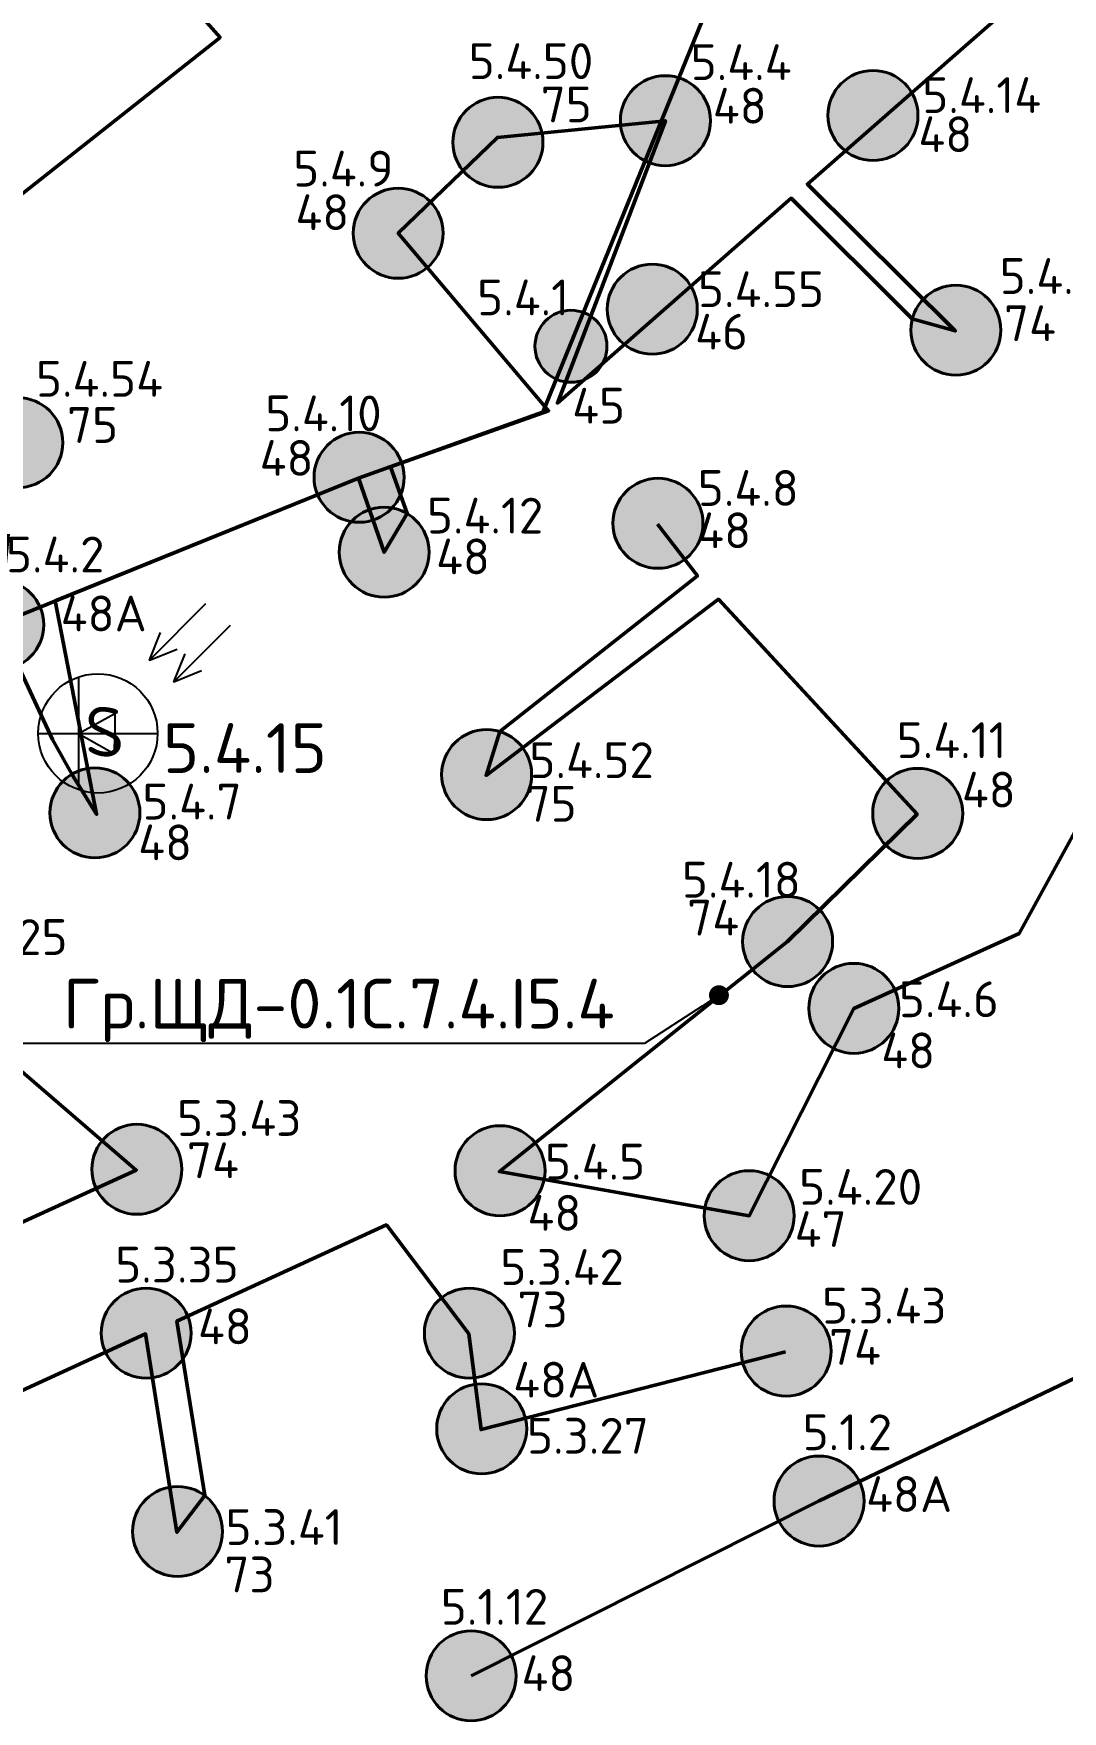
# Model space of a CAD drawing. Header units: millimetres. Extents: x -813692 to 807431, y 0 to 1813163.
# Drawn here: x 44342 to 49517, y 826641 to 835078 of the extents above; entities that cross this region are included whole.
import ezdxf
from ezdxf import colors
from ezdxf.entities.mleader import LeaderData, LeaderLine
from ezdxf.math import Vec2, Vec3

# ---------------------------------------------------------------- set-up
doc = ezdxf.new("R2010")
doc.units = ezdxf.units.MM
for name, color, linetype, lineweight in [('0_Авт.', 10, 'Continuous', 5), ('_Гр.ЩД-0.1С.7.4.I5.1', 6, 'Continuous', 50), ('_Гр.ЩД-0.1С.7.4.I5.3', 6, 'Continuous', 50), ('_Гр.ЩД-0.1С.7.4.I5.4', 6, 'Continuous', 50)]:
    doc.layers.add(name, color=color, linetype=linetype, lineweight=lineweight)
for name, color, linetype, lineweight, true_color in [('DLX_LUM 1', 7, 'Continuous', 40, 0x130bf4), ('DLX_LUM 17', 7, 'Continuous', 40, 0x130bf4), ('DLX_LUM 18', 7, 'Continuous', 40, 0x130bf4), ('DLX_LUM 2', 7, 'Continuous', 40, 0x1b0ff0), ('DLX_LUM 3', 7, 'Continuous', 40, 0x130bf4), ('DLX_LUM 5', 7, 'Continuous', 40, 0xfb3904), ('DLX_LUM 6', 7, 'Continuous', 40, 0x130bf4), ('DLX_LUM 9', 7, 'Continuous', 40, 0x130bf4)]:
    doc.layers.add(name, color=color, linetype=linetype, lineweight=lineweight, true_color=true_color)
doc.styles.add('ISOCPEUR', font='isocpeur.ttf')
doc.styles.add('TableTextStyle', font='isocpeur.ttf')
doc.linetypes.add('Проводка в лотке', pattern='A,7.5,[130,ltypeshp.shx,S=0.5,R=0,X=0,Y=0],1,[130,ltypeshp.shx,S=1,R=90,X=0,Y=-0.5],1,[130,ltypeshp.shx,S=0.5,R=0,X=0,Y=0],7.5', length=17)

# ---------------------------------------------------------------- blocks, each defined once
blk = doc.blocks.new('A$C85fa3c5e')
at = {"layer": '0_Авт.', "color": 6, "lineweight": 25, "ltscale": 100}
for points in [[(5.418, 6.505), (2.589, 3.676), (3.15, 5.068)], [(5.418, 6.505), (2.589, 3.676), (3.981, 4.236)], [(6.655, 5.428), (3.827, 2.599), (4.387, 3.991)], [(6.655, 5.428), (3.827, 2.599), (5.218, 3.16)], [(-0.973, 2.838), (-0.98, -2.836)], [(-0.976, 0), (0.849, 1.003), (0.849, -0.01)], [(-3, 0), (3, 0)], [(-0.976, 0), (0.838, -1.023), (0.849, -0.01)]]:
    blk.add_lwpolyline(points, dxfattribs=at)
blk.add_circle((0, 0), 3, dxfattribs=at)
blk = doc.blocks.new('DIC26')
at = {"layer": '_Гр.ЩД-0.1С.7.4.I5.3', "color": 18, "true_color": 0x000000, "style": 'TableTextStyle'}
for s, p in [('74', (2753.8, 682.4, -497)), ('73', (4416.1, -67.5, -497)), ('48', (2809, -152.8, -497)), ('74', (5982.6, -256.2)), ('48А', (4394.4, -421, -497)), ('73', (2942.2, -1400.3, -497))]:
    blk.add_text(s, height=180, dxfattribs=at).set_placement(p)
at = {"layer": '_Гр.ЩД-0.1С.7.4.I5.3', "lineweight": 0, "ltscale": 100, "style": 'TableTextStyle'}
for tag, p, height in [('74', (-352.2, 3797.5, -497), 180), ('48', (227.1, 2595.6, -497), 180), ('48', (-2361.4, 2196.7, -497), 180), ('73', (1179.2, 2256.6, -497), 180), ('45', (1535.4, 1805, -497), 180), ('48А', (-3864, 1506.1, -497), 180), ('76', (-559.7, 1444.7, -497), 180), ('48', (710.5, 923.6, -497), 180), ('74', (2703.5, 894.8, -497), 180), ('47', (-5715.2, 820, -497), 180), ('45', (-6536.6, 417, -497), 180), ('74', (-4343.9, 476.4, -497), 180), ('48', (2392.9, 157.6, -497), 180), ('45', (-5526.6, 113.6, -497), 180), ('76', (-3446.5, 127.7, -497), 180), ('S', (-2528.1, 30.9, -115), 250), ('73', (4329.6, 145.6, -497), 180), ('45', (-6999.7, -44.3, -497), 180), ('45', (-271.6, -55.4, -497), 180), ('74', (5947.7, -48.5, -497), 180), ('74', (832.5, -225.7, -497), 180), ('45', (-5250.2, -317.5, -497), 180), ('45', (-7394.2, -411.6, -497), 180), ('45', (-641.1, -424.6, -497), 180), ('45', (-4973.9, -748.5, -497), 180), ('48А', (4464, -702.9, -497), 180), ('72', (-3045, -815.2, -497), 180), ('45', (-1033.4, -794.6, -497), 180), ('45', (-1414.3, -1090.2, -497), 180), ('45', (-4697.6, -1179.5, -497), 180), ('73', (2947.8, -1161.9, -497), 180), ('45', (-2477.4, -1198.3, -497), 180), ('48', (982.9, -1240.5, -497), 180), ('72', (-6080, -1367.6, -497), 180), ('72', (-1495.8, -1429.2, -497), 180), ('45', (-2734, -1496.6, -497), 180), ('45', (-4421.2, -1610.6, -497), 180), ('45', (-3104.5, -1801, -497), 180), ('48', (-798.7, -1861.4, -497), 180), ('73', (894.2, -1933.6, -497), 180), ('72', (-5915.4, -2015, -497), 180), ('45', (-3504.2, -1996.9, -497), 180), ('45', (-4144.9, -2041.6, -497), 180), ('45', (-3954.7, -2336.6, -497), 180), ('45', (-3842.1, -2547.9, -497), 180), ('76', (-1259.2, -2588, -497), 180), ('48', (-2561.7, -2914.8, -497), 180), ('48', (-5199, -3115.2, -497), 180), ('45', (-3489.7, -3098.3, -497), 180), ('45', (-3315.9, -3334.7, -497), 180), ('48', (-4289.1, -3714.9), 180), ('45', (-3039.6, -3765.7, -497), 180), ('45', (-2763.2, -4196.7, -497), 180), ('45', (-2486.9, -4627.7, -497), 180), ('45', (-2210.6, -5058.8, -497), 180), ('72', (-3581.1, -5103.3, -497), 180)]:
    blk.add_attdef(tag, p, '', height=height, dxfattribs=at)
blk = doc.blocks.new('DIC24')
at = {"layer": '_Гр.ЩД-0.1С.7.4.I5.1', "color": 18, "true_color": 0x000000, "style": 'TableTextStyle'}
for s, p in [('48А', (-6560.7, -3496, -497)), ('48', (-8293.9, -4396.5, -497))]:
    blk.add_text(s, height=180, dxfattribs=at).set_placement(p)
at = {"layer": '_Гр.ЩД-0.1С.7.4.I5.1', "lineweight": 0, "ltscale": 100, "style": 'TableTextStyle'}
for tag, p, height in [('73', (-1023.8, 1817.3, -497), 180), ('73', (-1406.1, 469.3, -497), 180), ('48', (35.4, 329.1, -497), 180), ('46', (928, 320.7, -497), 180), ('76', (-2566.1, -248.2, -497), 180), ('48А', (-1671.4, -547.5, -497), 180), ('48', (-38.3, -933.4, -497), 180), ('74', (2325.5, -1025.3, -497), 180), ('73', (-4344.8, -1344.4, -497), 180), ('71', (-810.8, -1293.4, -497), 180), ('48', (-3328.3, -1402.5, -497), 180), ('74', (-1984.7, -1530.8, -497), 180), ('48А', (-1504.3, -2150.2, -497), 180), ('48', (-5140, -2317, -497), 180), ('75', (897.5, -2352.7, -497), 180), ('74', (2302.3, -2365.1, -497), 180), ('48', (3260.6, -2707.6, -497), 180), ('75', (-4078.9, -2830.2, -497), 180), ('74', (-124.8, -2855.3, -497), 180), ('S', (-3247, -3088.9), 250), ('48А', (-6879.9, -3185.3, -497), 180), ('48', (3845.5, -3484.8, -497), 180), ('75', (-4287.9, -3624.9, -497), 180), ('48А', (769.2, -3624.1, -497), 180), ('72', (-1729.2, -3854.2, -497), 180), ('72', (2451.3, -3939.6, -497), 180), ('48', (-8699.6, -4062.9, -497), 180), ('48', (-3275.4, -4222.9, -497), 180), ('72', (-1760.4, -4755.1, -497), 180), ('48', (-30.6, -4805.7, -497), 180), ('72', (1644.1, -4779.9, -497), 180), ('75', (-6683.2, -4903.4, -497), 180), ('48', (-4834.4, -4938.5, -497), 180), ('48А', (2857.5, -5112, -497), 180), ('48', (-1725.9, -5712.9, -497), 180), ('72', (1093.1, -5693.5, -497), 180), ('74', (-3452.4, -5835.6, -497), 180), ('S', (-6127, -6009), 250), ('75', (-7058.7, -6028.2, -497), 180), ('48А', (-5790.8, -6342.4, -497), 180), ('72', (-4909.9, -6717.8, -497), 180), ('48А', (-3521.9, -6700, -497), 180), ('75', (-1458.7, -6778.5, -497), 180), ('S', (-8317.3, -7505.9), 250), ('48', (-5144.4, -7520.1, -497), 180), ('48', (-6828.3, -7912.6, -497), 180), ('47', (-6707.3, -8370.7, -497), 180), ('76', (-4348.2, -8752.4, -497), 180), ('75', (-2587.2, -9293.9, -497), 180), ('76', (-6220.7, -11621.9), 180)]:
    blk.add_attdef(tag, p, '', height=height, dxfattribs=at)
blk = doc.blocks.new('DIC27')
at = {"layer": '_Гр.ЩД-0.1С.7.4.I5.4', "color": 18, "true_color": 0x000000, "style": 'TableTextStyle'}
for s, p in [('75', (-2357, -998.2, -497)), ('48', (-1491.6, -1004.8, -497)), ('48', (-458, -1148, -497)), ('48', (-3590.9, -1540.2, -497)), ('74', (-27.2, -2098.5, -497)), ('46', (-1580.8, -2141, -497)), ('45', (-2198.8, -2513.2, -497)), ('75', (-4739.3, -2610.1, -497)), ('48', (-3770.7, -2775.9, -497)), ('48', (-1569.9, -3139.8, -497)), ('48', (-2883.4, -3271.2, -497)), ('48А', (-4771.4, -3557.9, -497)), ('48', (-239, -4443.7, -497)), ('75', (-2433.4, -4515.2, -497)), ('48', (-4381.7, -4709.1, -497)), ('74', (-1620.3, -5087.5, -497)), ('48', (-644.4, -5755.2, -497)), ('48', (-2424, -6571.8, -497)), ('47', (-1080.1, -6653.5, -497))]:
    blk.add_text(s, height=180, dxfattribs=at).set_placement(p)
at = {"layer": '_Гр.ЩД-0.1С.7.4.I5.4', "lineweight": 0, "ltscale": 100, "style": 'TableTextStyle'}
for tag, p, height in [('80', (-5771.4, 6939.1, -497), 180), ('80', (-5586, 6733.3, -497), 180), ('80', (-5400.7, 6527.4, -497), 180), ('80', (-5215.3, 6321.6, -497), 180), ('80', (-5030, 6115.7, -497), 180), ('80', (-4844.6, 5909.9, -497), 180), ('80', (-4659.3, 5704, -497), 180), ('80А', (-7129.3, 5583.3, -497), 180), ('80А', (-6943.9, 5377.4, -497), 180), ('80А', (-6758.6, 5171.6, -497), 180), ('80А', (-6573.2, 4965.7, -497), 180), ('80', (-4500.5, 4874.6, -497), 180), ('80А', (-6387.9, 4759.9, -497), 180), ('80', (-4315.2, 4668.7, -497), 180), ('80А', (-6202.6, 4554, -497), 180), ('80', (-4129.8, 4462.9, -497), 180), ('80А', (-6017.2, 4348.2, -497), 180), ('80', (-3944.5, 4257, -497), 180), ('80', (-3759.1, 4051.2, -497), 180), ('S', (-5573.5, 3782.9), 250), ('80', (-3573.8, 3845.3, -497), 180), ('80', (-3388.4, 3639.5, -497), 180), ('80', (-5667.8, 3237.4, -497), 180), ('80', (-5482.5, 3031.5, -497), 180), ('80', (-5297.1, 2825.7, -497), 180), ('80', (-5111.8, 2619.8, -497), 180), ('80', (-4926.4, 2414, -497), 180), ('80', (-4741.1, 2208.1, -497), 180), ('80', (-4555.7, 2002.3, -497), 180), ('72', (-383.6, 540.7, -497), 180), ('47', (-4316.6, 4, -497), 180), ('45', (406.4, -248.5, -497), 180), ('75', (-2719.2, -780.6, -497), 180), ('48', (-1603, -785.5, -497), 180), ('48', (-438.1, -951.3, -497), 180), ('75', (-5704.7, -1279.5, -497), 180), ('48', (-3601.9, -1321, -497), 180), ('75', (778, -1736.8, -497), 180), ('74', (-48.8, -1861.1, -497), 180), ('46', (-1566.3, -1927.3, -497), 180), ('45', (-2676.8, -1968.7, -497), 180), ('75', (2489.3, -2100.7, -497), 180), ('75', (-4895.6, -2378.2, -497), 180), ('48', (-3742.6, -2551.7, -497), 180), ('48А', (1719.5, -2577.8, -497), 180), ('48', (-1567.4, -2926.9, -497), 180), ('48', (-2929.5, -3065.8, -497), 180), ('48А', (-5046.5, -3261.3, -497), 180), ('S', (-4256.6, -4269.8, -497), 250), ('48', (-566.9, -4195.1, -497), 180), ('75', (-2413.9, -4295.6, -497), 180), ('48', (774.2, -4301.3, -497), 180), ('48', (-4359.9, -4504, -497), 180), ('74', (-1647.1, -4896.7, -497), 180), ('48', (-555.8, -5497.9, -497), 180), ('48', (-2335.4, -6314.5, -497), 180), ('47', (-1057.2, -6441.4, -497), 180)]:
    blk.add_attdef(tag, p, '', height=height, dxfattribs=at)
blk = doc.blocks.new('A$Cab2378fa')
at = {"lineweight": 25}
h = blk.add_hatch(color=256, dxfattribs=at)
h.paths.add_polyline_path([(162.3, -156.8, 0.442338), (147.8, 177.8), (0, 0)])
h.paths.add_polyline_path([(-141.6, -170.3), (0, 0), (-163.2, 157.6, 0.430096)])
at = {"lineweight": 25, "true_color": 0xfff5f5}
h = blk.add_hatch(color=7, dxfattribs=at)
h.dxf.hatch_style = 1
h.paths.add_polyline_path([(0, 0), (-141.6, -170.3, 0.174923), (3, -222.4, 0.197808), (162.3, -156.8)])
h.paths.add_polyline_path([(-163.2, 157.6), (0, 0), (147.8, 177.8, 0.175398), (3, 230.2, 0.209014)])
blk.add_circle((3, 3.9), 226.3)
blk = doc.blocks.new('_Dot')
at = {"color": 0, "linetype": 'ByBlock', "lineweight": -2}
blk.add_line((-0.5, 0), (-1, 0), dxfattribs=at)
at = {"color": 0, "linetype": 'ByBlock', "const_width": 0.5}
blk.add_lwpolyline([(-0.25, 0, 1), (0.25, 0, 1)], format="xyb", close=True, dxfattribs=at)

msp = doc.modelspace()

# ---------------------------------------------------------------- linework, layer by layer
at = {"layer": '_Гр.ЩД-0.1С.7.4.I5.1', "ltscale": 100}
msp.add_lwpolyline([(50046.6, 828540.7), (48292.7, 827699.2), (46543, 826820.2)], dxfattribs=at)
at = {"layer": '_Гр.ЩД-0.1С.7.4.I5.3', "ltscale": 100}
for points in [[(50722.1, 842558.3), (46903.3, 833174.1), (45976.5, 832842.9), (43756.3, 831943.7)], [(38751.4, 825754.2), (40582.3, 827438.8), (40130.5, 827873.1), (39125.7, 828491.8), (39355, 828490), (40308.5, 828326.2), (40778.3, 827619.1), (42822.1, 829499.5), (43733.4, 830331.5), (44859.1, 829363.1), (42959.2, 828495.7), (40628.5, 827035.5), (39567, 826089.5)], [(40700.5, 826564.3), (41346.6, 826906.1), (42564.6, 827487.3), (42992.1, 826783.1), (42995.1, 827013.4), (42691.5, 827547.8), (43126.1, 827722.7), (44905.7, 828539.4), (45063.6, 827542.1), (45203.5, 827726.2), (45063.1, 828603.6), (46116.7, 829087.6), (46531.1, 828539.1), (46593.2, 828058.4), (48124.3, 828449.4)]]:
    msp.add_lwpolyline(points, dxfattribs=at)
at = {"layer": '_Гр.ЩД-0.1С.7.4.I5.4', "ltscale": 100}
for points in [[(45028.3, 835345.5), (45280.8, 835058.5), (44089.9, 834119.4), (44260.5, 833017.1), (44167.4, 832105), (44437.3, 831527.9), (44539.7, 831345), (44659.8, 831152.2), (44451.7, 832225.4), (45976.5, 832842.9), (46105.7, 832470.1), (46220.9, 832664.9), (46136.8, 832900.2), (46932.7, 833181.9), (46176.2, 834074), (46675, 834555.9), (47520, 834640.1), (46976.7, 833220.4), (48152.5, 834249.9), (48761.6, 833642.9), (48977.9, 833582.8), (48234.3, 834321.6), (49328.2, 835279.4)], [(50808.6, 833306.4), (49299.6, 830553.2), (48467.8, 830176.5), (47941.4, 829133.9), (46685.3, 829356), (48135, 830512.3), (48785.9, 831153), (47786.9, 832233.3), (46618.2, 831348), (46688.2, 831568), (47680.9, 832350.9), (47479.6, 832611.5)]]:
    msp.add_lwpolyline(points, dxfattribs=at)
at = {"layer": '_Гр.ЩД-0.1С.7.4.I5.4', "color": 3, "ltscale": 100}
msp.add_lwpolyline([(46931.7, 833181.6), (46931.9, 833181.2), (46932.7, 833181.9)], dxfattribs=at)

# ---------------------------------------------------------------- block references
at = {"layer": '0_Авт.', "color": 3, "linetype": 'Проводка в лотке', "ltscale": 100, "xscale": 100, "yscale": 100, "zscale": 100}
msp.add_blockref('A$C85fa3c5e', (44666, 831559.3), dxfattribs=at)
at = {"layer": '_Гр.ЩД-0.1С.7.4.I5.1', "lineweight": 0}
ref = msp.add_blockref('DIC24', (55090, 831140), dxfattribs=at)
ref.add_attrib('48', '5.1.12', (46390.4, 827077.1, -497), dxfattribs={"lineweight": 0, "ltscale": 100, "height": 180, "style": 'TableTextStyle'})
ref.add_attrib('48А', '5.1.2', (48210.1, 827954.7, -497), dxfattribs={"lineweight": 0, "ltscale": 100, "height": 180, "style": 'TableTextStyle'})
at = {"layer": '_Гр.ЩД-0.1С.7.4.I5.3', "color": 3, "lineweight": 0}
ref = msp.add_blockref('DIC26', (42360, 828640), dxfattribs=at)
ref.add_attrib('74', '5.3.43', (45063.5, 829534.8, -497), dxfattribs={"lineweight": 0, "ltscale": 100, "height": 180, "style": 'TableTextStyle'})
ref.add_attrib('48', '5.3.35', (44752.9, 828797.6, -497), dxfattribs={"lineweight": 0, "ltscale": 100, "height": 180, "style": 'TableTextStyle'})
ref.add_attrib('45', '5.3.25', (43895.4, 830445, -497), dxfattribs={"lineweight": 0, "ltscale": 100, "height": 180, "style": 'TableTextStyle'})
ref.add_attrib('48А', '5.3.27', (46824, 827937.1, -497), dxfattribs={"lineweight": 0, "ltscale": 100, "height": 180, "style": 'TableTextStyle'})
ref.add_attrib('73', '5.3.41', (45307.8, 827478.1, -497), dxfattribs={"lineweight": 0, "ltscale": 100, "height": 180, "style": 'TableTextStyle'})
ref.add_attrib('73', '5.3.42', (46689.6, 828785.6, -497), dxfattribs={"lineweight": 0, "ltscale": 100, "height": 180, "style": 'TableTextStyle'})
ref.add_attrib('74', '5.3.43', (48307.7, 828591.5, -497), dxfattribs={"lineweight": 0, "ltscale": 100, "height": 180, "style": 'TableTextStyle'})
at = {"layer": '_Гр.ЩД-0.1С.7.4.I5.4', "color": 3, "lineweight": 0}
ref = msp.add_blockref('DIC27', (49250, 835630), dxfattribs=at)
ref.add_attrib('S', '5.4.15', (44993.4, 831360.2, -497), dxfattribs={"lineweight": 0, "ltscale": 100, "height": 250, "style": 'TableTextStyle'})
ref.add_attrib('74', '5.4.17', (49201.2, 833768.9, -497), dxfattribs={"lineweight": 0, "ltscale": 100, "height": 180, "style": 'TableTextStyle'})
ref.add_attrib('74', '5.4.18', (47602.9, 830733.3, -497), dxfattribs={"lineweight": 0, "ltscale": 100, "height": 180, "style": 'TableTextStyle'})
ref.add_attrib('48', '5.4.4', (47647, 834844.5, -497), dxfattribs={"lineweight": 0, "ltscale": 100, "height": 180, "style": 'TableTextStyle'})
ref.add_attrib('48', '5.4.5', (46914.6, 829315.5, -497), dxfattribs={"lineweight": 0, "ltscale": 100, "height": 180, "style": 'TableTextStyle'})
ref.add_attrib('48', '5.4.6', (48694.2, 830132.1, -497), dxfattribs={"lineweight": 0, "ltscale": 100, "height": 180, "style": 'TableTextStyle'})
ref.add_attrib('48', '5.4.7', (44890.1, 831126, -497), dxfattribs={"lineweight": 0, "ltscale": 100, "height": 180, "style": 'TableTextStyle'})
ref.add_attrib('48', '5.4.8', (47682.6, 832703.1, -497), dxfattribs={"lineweight": 0, "ltscale": 100, "height": 180, "style": 'TableTextStyle'})
ref.add_attrib('48', '5.4.9', (45648.1, 834309, -497), dxfattribs={"lineweight": 0, "ltscale": 100, "height": 180, "style": 'TableTextStyle'})
ref.add_attrib('48', '5.4.10', (45507.4, 833078.3, -497), dxfattribs={"lineweight": 0, "ltscale": 100, "height": 180, "style": 'TableTextStyle'})
ref.add_attrib('48', '5.4.11', (48683.1, 831434.9, -497), dxfattribs={"lineweight": 0, "ltscale": 100, "height": 180, "style": 'TableTextStyle'})
ref.add_attrib('48', '5.4.12', (46320.5, 832564.2, -497), dxfattribs={"lineweight": 0, "ltscale": 100, "height": 180, "style": 'TableTextStyle'})
ref.add_attrib('48', '5.4.14', (48811.9, 834678.7, -497), dxfattribs={"lineweight": 0, "ltscale": 100, "height": 180, "style": 'TableTextStyle'})
ref.add_attrib('45', '5.4.1', (46573.2, 833661.3, -497), dxfattribs={"lineweight": 0, "ltscale": 100, "height": 180, "style": 'TableTextStyle'})
ref.add_attrib('48А', '5.4.2', (44203.5, 832368.7, -497), dxfattribs={"lineweight": 0, "ltscale": 100, "height": 180, "style": 'TableTextStyle'})
ref.add_attrib('47', '5.4.20', (48192.8, 829188.6, -497), dxfattribs={"lineweight": 0, "ltscale": 100, "height": 180, "style": 'TableTextStyle'})
ref.add_attrib('46', '5.4.55', (47683.7, 833702.7, -497), dxfattribs={"lineweight": 0, "ltscale": 100, "height": 180, "style": 'TableTextStyle'})
ref.add_attrib('75', '5.4.50', (46530.8, 834849.4, -497), dxfattribs={"lineweight": 0, "ltscale": 100, "height": 180, "style": 'TableTextStyle'})
ref.add_attrib('75', '5.4.52', (46836.1, 831334.4, -497), dxfattribs={"lineweight": 0, "ltscale": 100, "height": 180, "style": 'TableTextStyle'})
ref.add_attrib('75', '5.4.54', (44354.4, 833251.8, -497), dxfattribs={"lineweight": 0, "ltscale": 100, "height": 180, "style": 'TableTextStyle'})
at = {"layer": 'DLX_LUM 1', "ltscale": 100}
for p in [(48977.9, 833582.8), (48132, 830508.4), (44859.1, 829363.1), (48124.3, 828449.4)]:
    msp.add_blockref('A$Cab2378fa', p, dxfattribs=at)
at = {"layer": 'DLX_LUM 17', "ltscale": 100}
for p in [(46531.1, 828539.1), (45063.6, 827542.1)]:
    msp.add_blockref('A$Cab2378fa', p, dxfattribs=at)
at = {"layer": 'DLX_LUM 18', "ltscale": 100}
for p in [(46675, 834527.4), (44260.5, 833017.1), (46618.2, 831348)]:
    msp.add_blockref('A$Cab2378fa', p, dxfattribs=at)
at = {"layer": 'DLX_LUM 2', "ltscale": 100}
for p in [(47517, 834636.2), (48561, 834662.5), (46173.3, 834070.1), (45976.5, 832842.9), (47479.6, 832611.5), (46102.7, 832466.2), (44648, 831155.6), (48785.9, 831153), (48464.8, 830172.6), (46685.3, 829356), (44905.7, 828539.4), (46540.1, 826816.3)]:
    msp.add_blockref('A$Cab2378fa', p, dxfattribs=at)
at = {"layer": 'DLX_LUM 3', "ltscale": 100, "xscale": 0.8, "yscale": 0.8, "zscale": 0.8}
msp.add_blockref('A$Cab2378fa', (47042.9, 833502.4), dxfattribs=at)
at = {"layer": 'DLX_LUM 5', "ltscale": 100}
for p in [(44164.4, 832101.1), (46593.2, 828058.4), (48289.7, 827695.2)]:
    msp.add_blockref('A$Cab2378fa', p, dxfattribs=at)
at = {"layer": 'DLX_LUM 6', "ltscale": 100}
msp.add_blockref('A$Cab2378fa', (47938.4, 829130), dxfattribs=at)
at = {"layer": 'DLX_LUM 9', "ltscale": 100}
msp.add_blockref('A$Cab2378fa', (47451.2, 833688.3), dxfattribs=at)

# ---------------------------------------------------------------- texts
at = {"layer": 'Defpoints', "color": 241, "true_color": 0xf37aa8, "style": 'TableTextStyle'}
msp.add_text('S', height=250, dxfattribs=at).set_placement((44601.3, 831442.1, -497))

# ---------------------------------------------------------------- leaders
at = {"layer": '_Гр.ЩД-0.1С.7.4.I5.4'}
ml = msp.add_multileader_mtext('Standard', dxfattribs=at)
ml.set_content('Гр.ЩД-0.1С.7.4.I5.4', color=256, style='ISOCPEUR')
ml.set_leader_properties()
ml.set_arrow_properties(name='DOT')
ml.build(insert=Vec2(0, 0))
ml.multileader.update_dxf_attribs({"has_dogleg": 0, "text_left_attachment_type": 6, "text_right_attachment_type": 6, "arrow_head_size": 100})
ctx = ml.context
ctx.base_point, ctx.char_height, ctx.arrow_head_size, ctx.landing_gap_size, ctx.plane_origin = Vec3(44290.3, 830000.1), 250, 100, 200, Vec3(131590.5, 960482.9)
ctx.left_attachment, ctx.right_attachment = 6, 6
notes = []
notes.append((ctx, [(1, (1, 1, 0), (47423.3, 830000.1), (-1, 0), 8, [(1, [(47789.3, 830242.5)], 0, [])])]))
ctx.mtext.insert, ctx.mtext.flow_direction = Vec3(44490.3, 830325.1), 5
for ctx, leaders in notes:
    for number, flags, end, landing, length, lines in leaders:
        leader = LeaderData()
        leader.index, (leader.has_last_leader_line, leader.has_dogleg_vector, leader.attachment_direction) = number, flags
        leader.last_leader_point, leader.dogleg_vector, leader.dogleg_length = Vec3(end), Vec3(landing), length
        for number, points, colour, breaks in lines:
            line = LeaderLine()
            line.index, line.vertices, line.color, line.breaks = number, Vec3.list(points), colors.encode_raw_color(colour), breaks
            leader.lines.append(line)
        ctx.leaders.append(leader)

doc.saveas('drawing.dxf')
